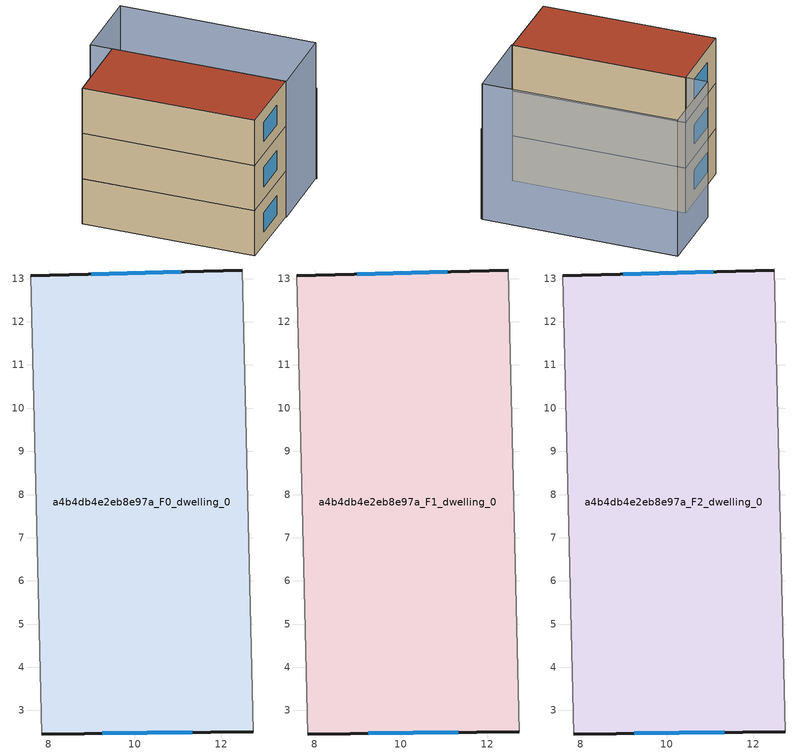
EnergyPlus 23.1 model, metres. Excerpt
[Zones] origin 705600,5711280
a4b4db4e2eb8e97a_F0_dwelling_0
 floor ground (EU_floor_Construction): 12.48,13.2 12.74,2.51 7.84,2.45 7.59,13.07 z0
 wall outside (EU_wall_Construction): 12.48,13.2 7.59,13.07 / 7.84,2.45 12.74,2.51 z0:3
 wall adiabatic (EU_wall_Construction): 12.74,2.51 12.48,13.2 / 7.59,13.07 7.84,2.45 z0:3
 window (EU_Window_Construction): 11.07,13.16 8.99,13.11 / 9.24,2.47 11.33,2.49 z0.86:2.14
a4b4db4e2eb8e97a_F1_dwelling_0
 floor to a4b4db4e2eb8e97a_F0_dwelling_0 (EU_floor_Construction): 12.48,13.2 12.74,2.51 7.84,2.45 7.59,13.07 z3
 wall outside (EU_wall_Construction): 12.48,13.2 7.59,13.07 / 7.84,2.45 12.74,2.51 z3:6
 wall adiabatic (EU_wall_Construction): 12.74,2.51 12.48,13.2 / 7.59,13.07 7.84,2.45 z3:6
 window (EU_Window_Construction): 11.07,13.16 8.99,13.11 / 9.24,2.47 11.33,2.49 z3.86:5.14
a4b4db4e2eb8e97a_F2_dwelling_0
 floor to a4b4db4e2eb8e97a_F1_dwelling_0 (EU_floor_Construction): 12.48,13.2 12.74,2.51 7.84,2.45 7.59,13.07 z6
 wall outside (EU_wall_Construction): 12.48,13.2 7.59,13.07 / 7.84,2.45 12.74,2.51 z6:9
 wall adiabatic (EU_wall_Construction): 12.74,2.51 12.48,13.2 / 7.59,13.07 7.84,2.45 z6:9
 window (EU_Window_Construction): 11.07,13.16 8.99,13.11 / 9.24,2.47 11.33,2.49 z6.86:8.14
 roof outside (EU_roof_Construction): 12.74,2.51 12.48,13.2 7.59,13.07 7.84,2.45 z9
shading: 7.59,13.07 7.84,2.45 / 17.24,14.64 17.5,2.57 / 17.5,2.57 12.68,2.46 / 12.68,2.46 12.43,14.53 / 12.43,14.53 17.24,14.64 z0:9; 17.49,2.52 17.27,13.39 z0:6
[Building]
EU S2 Campaign: North Axis=0; Terrain=City; Solar Distribution=FullExterior
[Site:Location]
London: Latitude=51.5; Longitude=-0.5; Time Zone=0; Elevation=25
[SizingPeriod:WeatherFileDays]
AnnualSizingPeriod: Begin Month=1; Begin Day of Month=1; End Month=12; End Day of Month=31; Day of Week for Start Day=Monday; Use Weather File Daylight Saving Period=No; Use Weather File Rain and Snow Indicators=No
[MATERIAL]
EU_InternalMass_Material: Roughness=MediumRough; Thickness=0.1; Conductivity=1; Density=1800; Specific Heat=900; Thermal Absorptance=0.9; Solar Absorptance=0.7; Visible Absorptance=0.7
[MATERIAL:NOMASS] Roughness=MediumRough; Thermal Absorptance=0.9; Solar Absorptance=0.7; Visible Absorptance=0.7
Name | Thermal Resistance
EU_wall_NoMass | 3.33993
EU_roof_NoMass | 5.24846
EU_floor_NoMass | 4.08214
[WINDOWMATERIAL:SIMPLEGLAZINGSYSTEM]
EU_Window_SimpleGlazing: UFactor=1.72386; Solar Heat Gain Coefficient=0.72; Visible Transmittance=0.72
[CONSTRUCTION]
EU_wall_Construction: EU_wall_NoMass
EU_roof_Construction: EU_roof_NoMass
EU_floor_Construction: EU_floor_NoMass
EU_Window_Construction: EU_Window_SimpleGlazing
EU_InternalMass_Construction: EU_InternalMass_Material
[ZONE] Type=1; Multiplier=1; Ceiling Height=autocalculate; Volume=156.607; Floor Area=autocalculate; Part of Total Floor Area=Yes
a4b4db4e2eb8e97a_F0_dwelling_0; a4b4db4e2eb8e97a_F1_dwelling_0; a4b4db4e2eb8e97a_F2_dwelling_0
[INTERNALMASS] Construction=EU_InternalMass_Construction; Surface Area=52.2021
Name | Zone or ZoneList
a4b4db4e2eb8e97a_F0_dwelling_0_EU_InternalMass | a4b4db4e2eb8e97a_F0_dwelling_0
a4b4db4e2eb8e97a_F1_dwelling_0_EU_InternalMass | a4b4db4e2eb8e97a_F1_dwelling_0
a4b4db4e2eb8e97a_F2_dwelling_0_EU_InternalMass | a4b4db4e2eb8e97a_F2_dwelling_0
[OTHEREQUIPMENT] Fuel Type=Electricity; Design Level Calculation Method=Watts/Area; Power per Zone Floor Area=1; Fraction Latent=0; Fraction Radiant=0; Fraction Lost=0; Carbon Dioxide Generation Rate=0; EndUse Subcategory=EU_Step8_InternalGains
Name | Zone or ZoneList or Space or SpaceList | Schedule
EU_Step8_InternalGain_a4b4db4e2eb8e97a_F0_dwelling_0_f000 | a4b4db4e2eb8e97a_F0_dwelling_0 | EU_Step8_GainSchedule_a4b4db4e2eb8e97a_F0_dwelling_0_f000
EU_Step8_InternalGain_a4b4db4e2eb8e97a_F1_dwelling_0_f000 | a4b4db4e2eb8e97a_F1_dwelling_0 | EU_Step8_GainSchedule_a4b4db4e2eb8e97a_F1_dwelling_0_f000
EU_Step8_InternalGain_a4b4db4e2eb8e97a_F2_dwelling_0_f000 | a4b4db4e2eb8e97a_F2_dwelling_0 | EU_Step8_GainSchedule_a4b4db4e2eb8e97a_F2_dwelling_0_f000
[ZONEVENTILATION:DESIGNFLOWRATE] Schedule=EU_AlwaysOn; Design Flow Rate Calculation Method=AirChanges/Hour; Air Changes per Hour=0.453648; Ventilation Type=Natural; Fan Pressure Rise=0; Fan Total Efficiency=1; Constant Term Coefficient=1; Temperature Term Coefficient=0; Velocity Term Coefficient=0; Velocity Squared Term Coefficient=0; Minimum Indoor Temperature=-100; Maximum Indoor Temperature=100; Delta Temperature=-100; Minimum Outdoor Temperature=-100; Maximum Outdoor Temperature=100; Maximum Wind Speed=40
Name | Zone or ZoneList or Space or SpaceList
EU_ConstantAir_a4b4db4e2eb8e97a_F0_dwelling_0 | a4b4db4e2eb8e97a_F0_dwelling_0
EU_ConstantAir_a4b4db4e2eb8e97a_F1_dwelling_0 | a4b4db4e2eb8e97a_F1_dwelling_0
EU_ConstantAir_a4b4db4e2eb8e97a_F2_dwelling_0 | a4b4db4e2eb8e97a_F2_dwelling_0
[HVACTEMPLATE:THERMOSTAT] Constant Heating Setpoint=20; Constant Cooling Setpoint=50
EU_HeatOnly_a4b4db4e2eb8e97a_F0_dwelling_0; EU_HeatOnly_a4b4db4e2eb8e97a_F1_dwelling_0; EU_HeatOnly_a4b4db4e2eb8e97a_F2_dwelling_0
[HVACTEMPLATE:ZONE:IDEALLOADSAIRSYSTEM] System Availability Schedule=EU_AlwaysOn; Maximum Heating Supply Air Temperature=50; Minimum Cooling Supply Air Temperature=13; Maximum Heating Supply Air Humidity Ratio=0.0156; Minimum Cooling Supply Air Humidity Ratio=0.0077; Heating Limit=NoLimit; Cooling Limit=NoLimit; Heating Availability Schedule=EU_AlwaysOn; Cooling Availability Schedule=EU_CoolingOff; Dehumidification Control Type=ConstantSensibleHeatRatio; Cooling Sensible Heat Ratio=0.7; Dehumidification Setpoint=60; Humidification Control Type=None; Humidification Setpoint=30; Outdoor Air Method=None; Outdoor Air Flow Rate per Person=0.00944; Outdoor Air Flow Rate per Zone Floor Area=0; Outdoor Air Flow Rate per Zone=0; Demand Controlled Ventilation Type=None; Outdoor Air Economizer Type=NoEconomizer; Heat Recovery Type=None; Sensible Heat Recovery Effectiveness=0.7; Latent Heat Recovery Effectiveness=0.65
Name | Template Thermostat
a4b4db4e2eb8e97a_F0_dwelling_0 | EU_HeatOnly_a4b4db4e2eb8e97a_F0_dwelling_0
a4b4db4e2eb8e97a_F1_dwelling_0 | EU_HeatOnly_a4b4db4e2eb8e97a_F1_dwelling_0
a4b4db4e2eb8e97a_F2_dwelling_0 | EU_HeatOnly_a4b4db4e2eb8e97a_F2_dwelling_0
[SIZING:ZONE] Zone Cooling Design Supply Air Temperature Input Method=SupplyAirTemperature; Zone Cooling Design Supply Air Temperature=13; Zone Heating Design Supply Air Temperature Input Method=SupplyAirTemperature; Zone Heating Design Supply Air Temperature=50; Zone Cooling Design Supply Air Humidity Ratio=0.008; Zone Heating Design Supply Air Humidity Ratio=0.008; Cooling Design Air Flow Method=DesignDay; Cooling Design Air Flow Rate=0; Cooling Minimum Air Flow per Zone Floor Area=0.000762; Cooling Minimum Air Flow=0; Cooling Minimum Air Flow Fraction=0.2; Heating Design Air Flow Method=DesignDay; Heating Design Air Flow Rate=0; Heating Maximum Air Flow per Zone Floor Area=0.002032; Heating Maximum Air Flow=0.141576; Heating Maximum Air Flow Fraction=0.3; Account for Dedicated Outdoor Air System=No; Dedicated Outdoor Air System Control Strategy=NeutralSupplyAir; Dedicated Outdoor Air Low Setpoint Temperature for Design=autosize; Dedicated Outdoor Air High Setpoint Temperature for Design=autosize; Zone Load Sizing Method=Sensible Load Only No Latent Load; Zone Latent Cooling Design Supply Air Humidity Ratio Input Method=HumidityRatioDifference; Zone Cooling Design Supply Air Humidity Ratio Difference=0.005; Zone Latent Heating Design Supply Air Humidity Ratio Input Method=HumidityRatioDifference; Zone Humidification Design Supply Air Humidity Ratio Difference=0.005
a4b4db4e2eb8e97a_F0_dwelling_0; a4b4db4e2eb8e97a_F1_dwelling_0; a4b4db4e2eb8e97a_F2_dwelling_0
[SCHEDULE:CONSTANT]
Name | Hourly Value
EU_AlwaysOn | 1
EU_CoolingOff | 0
[SCHEDULE:FILE] Column Number=1; Rows to Skip at Top=0; Number of Hours of Data=8760; Column Separator=Comma; Interpolate to Timestep=No; Minutes per Item=60; Adjust Schedule for Daylight Savings=Yes
Name | File
EU_Step8_GainSchedule_a4b4db4e2eb8e97a_F0_dwelling_0_f000 | ../../schedules/a4b4db4e2eb8e97a/a4b4db4e2eb8e97a_F0_dwelling_0_f000_gain.csv
EU_Step8_GainSchedule_a4b4db4e2eb8e97a_F1_dwelling_0_f000 | ../../schedules/a4b4db4e2eb8e97a/a4b4db4e2eb8e97a_F1_dwelling_0_f000_gain.csv
EU_Step8_GainSchedule_a4b4db4e2eb8e97a_F2_dwelling_0_f000 | ../../schedules/a4b4db4e2eb8e97a/a4b4db4e2eb8e97a_F2_dwelling_0_f000_gain.csv
